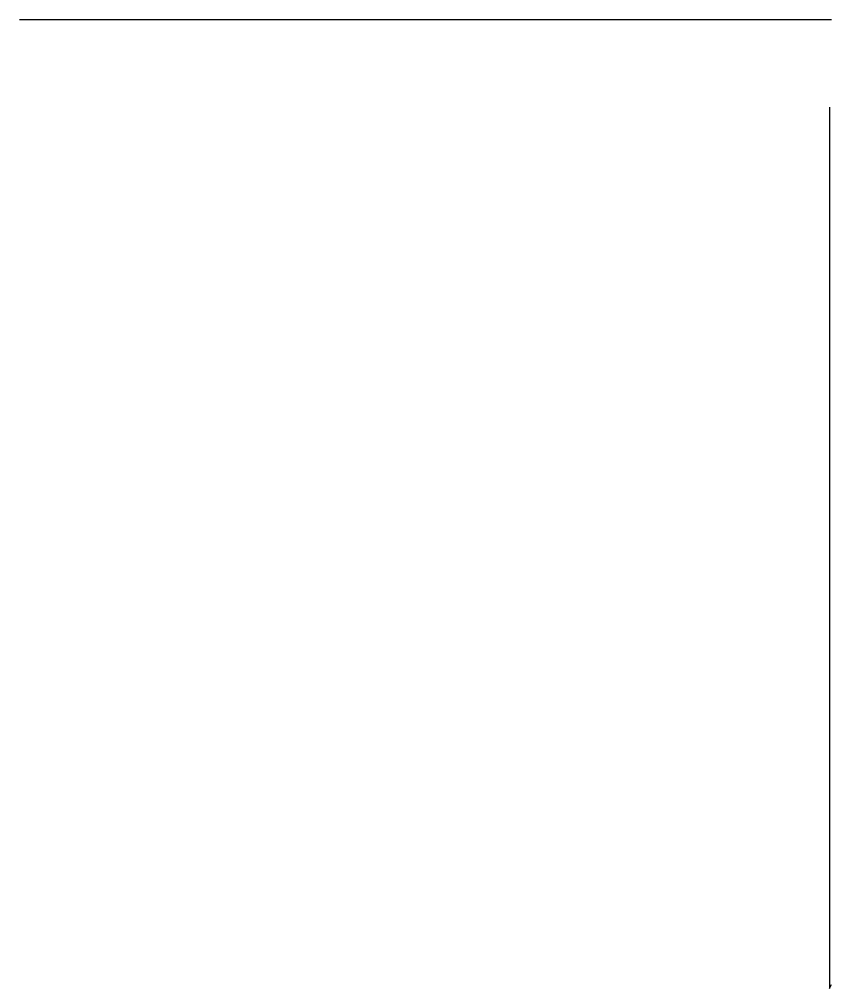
# Model space of a CAD drawing. Extents: x 45 to 154, y 96 to 225.
import ezdxf

# ---------------------------------------------------------------- set-up
doc = ezdxf.new("R2010")
doc.units = 0

msp = doc.modelspace()

# ---------------------------------------------------------------- linework, layer by layer
at = {"layer": 'Ebene 1', "color": 7}
for points in [[(45.467322, 225.475382), (153.68487, 225.475382)], [(153.41898, 213.776187), (153.41898, 96.25247), (153.68487, 96.78425)]]:
    msp.add_lwpolyline(points, dxfattribs=at)

doc.saveas('drawing.dxf')
